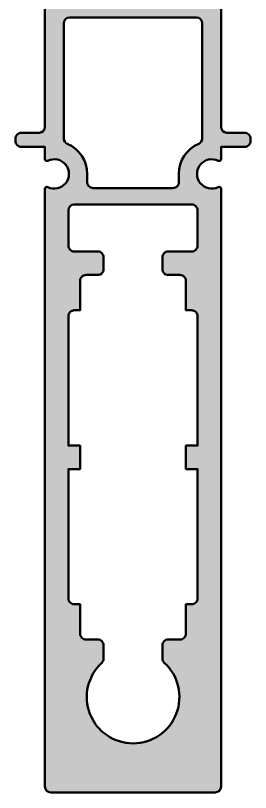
# Model space of a CAD drawing. Extents: x -8 to 23, y -50 to 95.
# Drawn here: x -2.5 to 17.5, y -50 to 16.1 of the extents above; entities that cross this region are included whole.
import ezdxf

# ---------------------------------------------------------------- set-up
doc = ezdxf.new("R2010")
doc.units = 0
doc.layers.add('0S-Alu contour', color=7, linetype='Continuous', lineweight=50)
doc.layers.add('0S-Alu hatch', color=252, linetype='Continuous', lineweight=25)

# ---------------------------------------------------------------- blocks, each defined once
blk = doc.blocks.new('346100__6C7E86BB_DC5D_4D30_A45B_A28F961B342A_')
at = {"layer": '0S-Alu hatch'}
h = blk.add_hatch(color=256, dxfattribs=at)
edge = h.paths.add_edge_path()
edge.add_line((0.2000299239105807, 18.22681260205037), (0.2000299239105807, 17.77321860205042))
edge.add_ellipse((-0.0788075226324632, 17.76755019405205), major_axis=(-0.2788950563274309, 0), ratio=1, start_angle=106.4198764194912, end_angle=181.1645893740976, ccw=False)
edge.add_line((2.89239105757e-05, 17.50002960205893), (2.89239105768e-05, 6.599945106514514))
edge.add_ellipse((-0.4999710760894231, 6.599945106514513), major_axis=(-0.5, 0), ratio=1, start_angle=90.00000000000023, end_angle=180, ccw=False)
edge.add_line((-0.4999710760894213, 6.099945106514513), (-2.004065593028909, 6.099945106514509))
edge.add_arc((-2.004315483468674, 5.600194996955493), 0.4997501720354684, 89.97135034876023, 180.0286496513431)
edge.add_line((-2.504065593027689, 5.59994510651484), (-2.504065593027689, 5.399932899483274))
edge.add_arc((-2.004315483468665, 5.399683009042288), 0.4997501720354779, 179.9713503486187, 270.0286496515835)
edge.add_line((-2.004065593025902, 4.899932899483264), (-0.0040655930276901, 4.899932899483265))
edge.add_line((-0.0040655930276901, 4.899932899483265), (-0.0040655930276972, 3.868991330064596))
edge.add_arc((0.1649928375536333, 3.868991330064595), 0.1690584305813305, 180, 296.5818403345038)
edge.add_ellipse((0.7999869549865404, 2.599932899483264), major_axis=(-1.249999999999998, 0), ratio=1, start_angle=63.38683025048891, end_angle=296.58184033450385, ccw=False)
edge.add_arc((0.1657678837454024, 1.334153465063352), 0.1657794344199128, 63.38683025048906, 180.0000676369807)
edge.add_line((-1.1550674395e-05, 1.334153269349366), (4.84625108625e-05, -49.49998529334009))
edge.add_arc((0.5000484625104943, -49.49998470305581), 0.4999999999999801, 180.000067642369, 270)
edge.add_line((0.5000484625104941, -49.99998470305579), (14.50001899406946, -49.9999847030558))
edge.add_arc((14.50001899406946, -49.4999847030558), 0.5, 270, 360)
edge.add_line((15.00001899406946, -49.4999847030558), (15.00001899406946, 1.332301017503588))
edge.add_arc((14.83424990975446, 1.334153465063323), 0.1657794344199403, 359.3597539031657, 476.61316974951)
edge.add_ellipse((14.20003083851331, 2.59993289948326), major_axis=(-1.249999999999998, 0), ratio=1, start_angle=-116.58184033450368, end_angle=116.6131697495112, ccw=False)
edge.add_arc((14.83502495594622, 3.868991330064594), 0.1690584305813351, 243.4181596654962, 360)
edge.add_line((15.00408338652755, 3.868991330064595), (15.00408338652754, 4.89993289948326))
edge.add_line((15.00408338652754, 4.89993289948326), (17.00408338652708, 4.899932899483259))
edge.add_arc((17.00433327696852, 5.399683009042284), 0.4997501720354789, 269.9713503485692, 360.0286496513813)
edge.add_line((17.50408338652754, 5.39993289948326), (17.50408338652754, 5.599945106521379))
edge.add_arc((17.00433327696852, 5.600194996955485), 0.49975017203547, 359.9713503494074, 450.0286496516336)
edge.add_line((17.00408338652532, 6.099945106514501), (15.49998886958927, 6.09994510651451))
edge.add_ellipse((15.49998886958928, 6.599945106514502), major_axis=(-0.4999999999999912, 0), ratio=1, start_angle=0, end_angle=89.9999999999996, ccw=False)
edge.add_line((14.99998886958929, 6.599945106514501), (14.99998886958927, 17.50002960205894))
edge.add_ellipse((15.07882531613231, 17.76755019405206), major_axis=(-0.278895056327431, 0), ratio=1, start_angle=-1.1645893740821975, end_angle=73.58012358050757, ccw=False)
edge.add_line((14.79998786958927, 17.77321860205036), (14.79998786958927, 18.22681260205048))
edge.add_ellipse((15.07885596523244, 18.2324732615275), major_axis=(-0.278925541737155, 0), ratio=1, start_angle=-73.57540544464501, end_angle=1.162870072878377, ccw=False)
edge.add_line((14.99998886958927, 18.50001660205044), (14.99998886958927, 20.38002760205895))
edge.add_arc((14.69998886958927, 20.38002760205895), 0.2999999999999971, 0, 90)
edge.add_line((14.69998886958927, 20.68002760205895), (13.72001455054648, 20.68002760205895))
edge.add_arc((13.72001455054648, 20.38002760205896), 0.2999999999999936, 90, 180)
edge.add_line((13.42001455054649, 20.38002760205895), (13.42001455054648, 17.62002960205895))
edge.add_ellipse((13.30001455054648, 17.62002960205895), major_axis=(-0.1200000000000045, 0), ratio=1, start_angle=90, end_angle=180, ccw=False)
edge.add_line((13.30001455054648, 17.50002960205895), (8.999988869589274, 17.50002960205895))
edge.add_ellipse((8.999988869589274, 18.00002960205895), major_axis=(-0.5, 0), ratio=1, start_angle=0, end_angle=90, ccw=False)
edge.add_line((8.499988869589274, 18.00002960205895), (8.499988869589275, 18.70002960205894))
edge.add_line((8.499988869589275, 18.70002960205894), (9.88148432721164, 21.0928499250865))
edge.add_arc((9.761869084940974, 21.16190981741065), 0.1381197846482989, 330.0000000000006, 455.6225775507952)
edge.add_arc((10.23821211076308, 16.3234207402112), 4.999999999999944, 95.62257755079374, 119.8581976965986)
edge.add_ellipse((7.500008896749923, 21.09335188843208), major_axis=(-0.5000000000000338, 0), ratio=1, start_angle=60.141802303401505, end_angle=119.8581976965994, ccw=False)
edge.add_arc((4.761805682736779, 16.32342074021114), 4.999999999999985, 60.14180230340176, 84.37742244920646)
edge.add_arc((5.238148708558876, 21.16190981741064), 0.1381197846482987, 84.37742244920524, 209.9999999999991)
edge.add_line((5.118533466288211, 21.09284992508649), (6.500028923910575, 18.70002960205893))
edge.add_line((6.500028923910575, 18.70002960205893), (6.500028923910576, 18.00002960205893))
edge.add_ellipse((6.000028923910576, 18.00002960205893), major_axis=(-0.5, 0), ratio=1, start_angle=90, end_angle=180, ccw=False)
edge.add_line((6.000028923910576, 17.50002960205893), (1.700003242953364, 17.50002960205893))
edge.add_ellipse((1.700003242953364, 17.62002960205893), major_axis=(-0.1199999999999974, 0), ratio=1, start_angle=0, end_angle=90.00000000000011, ccw=False)
edge.add_line((1.580003242953367, 17.62002960205893), (1.580003242953367, 20.38002760205894))
edge.add_arc((1.28000324295337, 20.38002760205894), 0.2999999999999971, 0, 90)
edge.add_line((1.28000324295337, 20.68002760205894), (0.3000289239105773, 20.68002760205894))
edge.add_arc((0.3000289239105773, 20.38002760205894), 0.2999999999999971, 89.99999999999999, 180)
edge.add_line((2.89239105801e-05, 20.38002760205894), (2.89239105803e-05, 18.50001660205042))
edge.add_ellipse((-0.0788381717325829, 18.23247326152748), major_axis=(-0.2789255417371461, 0), ratio=1, start_angle=178.8371299271019, end_angle=253.57540544464598, ccw=False)
edge = h.paths.add_edge_path()
edge.add_ellipse((3.499658577189975, -6.494654773618313), major_axis=(-0.4996903081920683, 0), ratio=1, start_angle=-90.0355210745148, end_angle=0.03552107451668007, ccw=False)
edge.add_line((3.499968365025754, -5.994964561454235), (4.500029400181772, -5.994964561454236))
edge.add_arc((4.500264056937984, -5.495199218210072), 0.4997653983338083, 269.9730976928295, 360.0269023071811)
edge.add_line((5.000029400182148, -5.494964561453743), (5.000029400195392, -4.494960922097594))
edge.add_arc((4.500033039538789, -4.494960922097594), 0.4999963606566036, 0, 90.00000000037944)
edge.add_line((4.500033039535478, -3.99496456144099), (2.499995243247382, -3.99496456146748))
edge.add_ellipse((2.499995243247382, -3.494968200810876), major_axis=(-0.4999963606566041, 0), ratio=1, start_angle=0, end_angle=90.00000000000011, ccw=False)
edge.add_line((1.999998882590778, -3.494968200810876), (1.999998882604023, -0.4999999618426494))
edge.add_ellipse((2.499998882604023, -0.4999999618448605), major_axis=(-0.5, 0), ratio=1, start_angle=270, end_angle=360, ccw=False)
edge.add_line((2.499998882604023, 3.81551396e-08), (12.5000298770193, 3.81551395e-08))
edge.add_ellipse((12.5000298770193, -0.4999999618448641), major_axis=(-0.5000000000000036, 0), ratio=1, start_angle=180, end_angle=270.0000000000002, ccw=False)
edge.add_line((13.00002987701931, -0.4999999618448636), (13.00002987703255, -3.494968200810876))
edge.add_ellipse((12.50003351637595, -3.494968200810876), major_axis=(-0.4999963606566027, 0), ratio=1, start_angle=89.99999999999977, end_angle=180, ccw=False)
edge.add_line((12.50003351637595, -3.994964561467479), (10.50002623766597, -3.99496456144099))
edge.add_arc((10.50002623766266, -4.494960922097593), 0.4999963606566027, 89.99999999962057, 180)
edge.add_line((10.00002987700606, -4.494960922097593), (10.0000298770193, -5.494964561454594))
edge.add_arc((10.499732830273, -5.495261608200538), 0.499703041542911, 179.9659407198826, 270.0340592801078)
edge.add_line((10.50002987701894, -5.994964561454235), (11.50009091217563, -5.994964561454235))
edge.add_ellipse((11.50033831489918, -6.494717158730612), major_axis=(-0.4997526585147817, 0), ratio=1, start_angle=179.9716357037108, end_angle=270.0283642962909, ccw=False)
edge.add_line((12.00009091217556, -6.494964561454159), (12.00009091217556, -8.994964561454236))
edge.add_line((12.00009091217556, -8.994964561454236), (12.50009091217592, -8.994964561454236))
edge.add_ellipse((12.5003306723726, -9.494724801257192), major_axis=(-0.4997602973154834, 0), ratio=1, start_angle=179.9725123260425, end_angle=270.02748767352233, ccw=False)
edge.add_line((13.00009091217555, -9.494964561457676), (12.99999935944118, -20.49496456145424))
edge.add_line((12.99999935944118, -20.49496456145424), (12.00012142975368, -20.49496456145424))
edge.add_line((12.00012142975368, -20.49496456145424), (12.00012142975368, -22.4949798202433))
edge.add_line((12.00012142975368, -22.4949798202433), (13.00012142975368, -22.49496456145424))
edge.add_line((13.00012142975368, -22.49496456145424), (13.00002224762478, -33.49995418547734))
edge.add_ellipse((12.50028105328858, -33.50021301693131), major_axis=(-0.4997412613646196, 0), ratio=1, start_angle=89.96507939749318, end_angle=180.0296752574371, ccw=False)
edge.add_line((12.49997647125806, -33.99995418547768), (12.00012142975368, -33.99995418547768))
edge.add_line((12.00012142975368, -33.99995418547768), (12.00012142975368, -36.49496456145424))
edge.add_ellipse((11.50035608650952, -36.49519921821009), major_axis=(-0.499765398333801, 0), ratio=1, start_angle=89.97309769280213, end_angle=180.026902307127, ccw=False)
edge.add_line((11.50012142975307, -36.99496456145424), (10.50006039459602, -36.99496456145424))
edge.add_arc((10.49978246497342, -37.49468663183023), 0.4997221476638253, 89.968133901466, 180.0318660985314)
edge.add_line((10.00006039459743, -37.49496456145283), (10.00005294627886, -38.59666025757548))
edge.add_arc((10.50005294626745, -38.59666363796382), 0.500000000000021, 179.9996126369596, 227.6699613759372)
edge.add_ellipse((7.507771061511714, -41.88167699822776), major_axis=(-3.943541791741107, 0), ratio=1, start_angle=-47.400271781029176, end_angle=227.669961375937, ccw=False)
edge.add_arc((4.500059917760273, -38.61078456179651), 0.5000000000000027, 312.5997282189707, 360)
edge.add_line((5.000059917760276, -38.61078456179651), (5.000059917760274, -37.49496456145418))
edge.add_arc((4.500307320483883, -37.49471715873063), 0.4997526585147959, 359.9716357037106, 450.0283642962909)
edge.add_line((4.500059917760336, -36.99496456145424), (3.499998882603354, -36.99496456145424))
edge.add_ellipse((3.499754044443128, -36.49520939961514), major_axis=(-0.4997552218141938, 0), ratio=1, start_angle=-0.028070129498416918, end_angle=90.02807012952258, ccw=False)
edge.add_line((2.999998882604023, -36.49496456145502), (2.999998882604023, -33.99995418547768))
edge.add_line((2.999998882604023, -33.99995418547768), (2.500052288365348, -33.99995418547768))
edge.add_ellipse((2.49979979706998, -33.50020667677344), major_axis=(-0.4997475724882989, 0), ratio=1, start_angle=-0.02894798703420065, end_angle=90.02894798694427, ccw=False)
edge.add_line((2.000052288365742, -33.49995418547724), (1.999968365025898, -22.49496456145424))
edge.add_line((1.999968365025898, -22.49496456145424), (2.999998882604023, -22.49496456145424))
edge.add_line((2.999998882604023, -22.49496456145424), (2.999998882604023, -20.49496456145424))
edge.add_line((2.999998882604023, -20.49496456145424), (2.000120952916523, -20.49496456145424))
edge.add_line((2.000120952916523, -20.49496456145424), (1.999968365025898, -9.494964561453887))
edge.add_ellipse((2.499712999863158, -9.494709196291495), major_axis=(-0.4997447000819441, 0), ratio=1, start_angle=-90.0292776425427, end_angle=0.02927764250830478, ccw=False)
edge.add_line((2.499968365025814, -8.994964561454236), (2.999968365025898, -8.994964561454236))
edge.add_line((2.999968365025898, -8.994964561454236), (2.999968365025897, -6.494964561454181))
edge = h.paths.add_edge_path()
edge.add_arc((0.7999869549865402, 2.599932899483264), 2.8, 0, 66.79936402768062)
edge.add_ellipse((2.100028923910577, 5.633065088992339), major_axis=(-0.5000000000000004, 0), ratio=1, start_angle=0, end_angle=66.7993640276805, ccw=False)
edge.add_line((1.600028923910577, 5.633065088992339), (1.600028923910577, 15.40002349854332))
edge.add_ellipse((2.100028923910576, 15.40002349854332), major_axis=(-0.4999999999999987, 0), ratio=1, start_angle=270.00000000000017, end_angle=360, ccw=False)
edge.add_line((2.100028923910574, 15.90002349854332), (12.89998886958927, 15.90002349854332))
edge.add_ellipse((12.89998886958927, 15.40002349854332), major_axis=(-0.5, 0), ratio=1, start_angle=180, end_angle=270, ccw=False)
edge.add_line((13.39998886958927, 15.40002349854332), (13.39998886958928, 5.633065088992342))
edge.add_ellipse((12.89998886958927, 5.633065088992343), major_axis=(-0.5000000000000054, 0), ratio=1, start_angle=113.2006359723193, end_angle=180, ccw=False)
edge.add_arc((14.2000308385133, 2.599932899483263), 2.799999999999997, 113.2006359723192, 180)
edge.add_line((11.40003083851331, 2.599932899483256), (11.40003083851331, 1.899993934639522))
edge.add_ellipse((10.90003083851329, 1.89999393463952), major_axis=(-0.5000000000000214, 0), ratio=1, start_angle=89.99999999999977, end_angle=180, ccw=False)
edge.add_line((10.90003083851329, 1.399993934639499), (4.099986954986539, 1.399993934639521))
edge.add_ellipse((4.09998695498654, 1.89999393463952), major_axis=(-0.4999999999999992, 0), ratio=1, start_angle=0, end_angle=89.99999999999977, ccw=False)
edge.add_line((3.599986954986541, 1.899993934639519), (3.59998695498654, 2.599932899483268))
at = {"layer": '0S-Alu contour', "color": 7}
for points in [[(1.28000324295337, 20.68002760205894), (0.3000289239105773, 20.68002760205894)], [(5.118533466288211, 21.09284992508649), (6.500028923910575, 18.70002960205893), (6.500028923910576, 18.00002960205893)], [(8.499988869589274, 18.00002960205895), (8.499988869589275, 18.70002960205894), (9.88148432721164, 21.0928499250865)], [(14.69998886958927, 20.68002760205895), (13.72001455054648, 20.68002760205895)], [(2.89239105801e-05, 20.38002760205894), (2.89239105803e-05, 18.50001660205042)], [(1.580003242953367, 17.62002960205893), (1.580003242953367, 20.38002760205894)], [(13.42001455054649, 20.38002760205895), (13.42001455054648, 17.62002960205895)], [(14.99998886958927, 18.50001660205044), (14.99998886958927, 20.38002760205895)], [(0.2000299239105807, 18.22681260205037), (0.2000299239105807, 17.77321860205042)], [(14.79998786958927, 17.77321860205036), (14.79998786958927, 18.22681260205048)], [(2.89239105757e-05, 17.50002960205893), (2.89239105768e-05, 6.599945106514514)], [(6.000028923910576, 17.50002960205893), (1.700003242953364, 17.50002960205893)], [(13.30001455054648, 17.50002960205895), (8.999988869589274, 17.50002960205895)], [(14.99998886958929, 6.599945106514501), (14.99998886958927, 17.50002960205894)], [(2.100028923910574, 15.90002349854332), (12.89998886958927, 15.90002349854332)], [(1.600028923910577, 5.633065088992339), (1.600028923910577, 15.40002349854332)], [(13.39998886958927, 15.40002349854332), (13.39998886958928, 5.633065088992342)], [(-0.4999710760894213, 6.099945106514513), (-2.004065593028909, 6.099945106514509)], [(17.00408338652532, 6.099945106514501), (15.49998886958927, 6.09994510651451)], [(-2.504065593027689, 5.59994510651484), (-2.504065593027689, 5.399932899483274)], [(17.50408338652754, 5.39993289948326), (17.50408338652754, 5.599945106521379)], [(-2.004065593025902, 4.899932899483264), (-0.0040655930276901, 4.899932899483265), (-0.0040655930276972, 3.868991330064596)], [(15.00408338652755, 3.868991330064595), (15.00408338652754, 4.89993289948326), (17.00408338652708, 4.899932899483259)], [(3.599986954986541, 1.899993934639519), (3.59998695498654, 2.599932899483268)], [(11.40003083851331, 2.599932899483256), (11.40003083851331, 1.899993934639522)], [(-1.1550674395e-05, 1.334153269349366), (4.84625108625e-05, -49.49998529334009)], [(10.90003083851329, 1.399993934639499), (4.099986954986539, 1.399993934639521)], [(15.00001899406946, -49.4999847030558), (15.00001899406946, 1.332301017503588)], [(2.499998882604023, 3.81551396e-08), (12.5000298770193, 3.81551395e-08)], [(1.999998882590778, -3.494968200810876), (1.999998882604023, -0.4999999618426494)], [(13.00002987701931, -0.4999999618448636), (13.00002987703255, -3.494968200810876)], [(4.500033039535478, -3.99496456144099), (2.499995243247382, -3.99496456146748)], [(5.000029400182148, -5.494964561453743), (5.000029400195392, -4.494960922097594)], [(10.00002987700606, -4.494960922097593), (10.0000298770193, -5.494964561454594)], [(12.50003351637595, -3.994964561467479), (10.50002623766597, -3.99496456144099)], [(2.499968365025814, -8.994964561454236), (2.999968365025898, -8.994964561454236), (2.999968365025897, -6.494964561454181)], [(3.499968365025754, -5.994964561454235), (4.500029400181772, -5.994964561454236)], [(10.50002987701894, -5.994964561454235), (11.50009091217563, -5.994964561454235)], [(12.00009091217556, -6.494964561454159), (12.00009091217556, -8.994964561454236), (12.50009091217592, -8.994964561454236)], [(2.000052288365742, -33.49995418547724), (1.999968365025898, -22.49496456145424), (2.999998882604023, -22.49496456145424), (2.999998882604023, -20.49496456145424), (2.000120952916523, -20.49496456145424), (1.999968365025898, -9.494964561453887)], [(13.00009091217555, -9.494964561457676), (12.99999935944118, -20.49496456145424), (12.00012142975368, -20.49496456145424), (12.00012142975368, -22.4949798202433), (13.00012142975368, -22.49496456145424), (13.00002224762478, -33.49995418547734)], [(2.999998882604023, -36.49496456145502), (2.999998882604023, -33.99995418547768), (2.500052288365348, -33.99995418547768)], [(12.49997647125806, -33.99995418547768), (12.00012142975368, -33.99995418547768), (12.00012142975368, -36.49496456145424)], [(4.500059917760336, -36.99496456145424), (3.499998882603354, -36.99496456145424)], [(11.50012142975307, -36.99496456145424), (10.50006039459602, -36.99496456145424)], [(5.000059917760276, -38.61078456179651), (5.000059917760274, -37.49496456145418)], [(10.00006039459743, -37.49496456145283), (10.00005294627886, -38.59666025757548)], [(0.5000484625104941, -49.99998470305579), (14.50001899406946, -49.9999847030558)]]:
    blk.add_lwpolyline(points, dxfattribs=at)
for centre, radius, start, end in [((5.238148708558876, 21.16190981741064), 0.1381197846482987, 84.37742244920524, 209.9999999999991), ((4.761805682736779, 16.32342074021114), 4.999999999999985, 60.14180230340176, 84.37742244920646), ((10.23821211076308, 16.3234207402112), 4.999999999999944, 95.62257755079374, 119.8581976965986), ((9.761869084940974, 21.16190981741065), 0.1381197846482989, 330.0000000000006, 95.62257755079526), ((0.3000289239105773, 20.38002760205894), 0.2999999999999971, 89.99999999999999, 180), ((1.28000324295337, 20.38002760205894), 0.2999999999999971, 0, 90), ((13.72001455054648, 20.38002760205896), 0.2999999999999936, 90, 180), ((14.69998886958927, 20.38002760205895), 0.2999999999999971, 0, 90), ((-2.004315483468674, 5.600194996955493), 0.4997501720354684, 89.97135034876023, 180.0286496513431), ((17.00433327696852, 5.600194996955485), 0.49975017203547, 359.9713503494074, 90.02864965163364), ((-2.004315483468665, 5.399683009042288), 0.4997501720354779, 179.9713503486187, 270.0286496515835), ((17.00433327696852, 5.399683009042284), 0.4997501720354789, 269.9713503485692, 0.0286496513813295), ((0.7999869549865402, 2.599932899483264), 2.8, 0, 66.79936402768062), ((14.2000308385133, 2.599932899483263), 2.799999999999997, 113.2006359723192, 180), ((0.1649928375536333, 3.868991330064595), 0.1690584305813305, 180, 296.5818403345038), ((14.83502495594622, 3.868991330064594), 0.1690584305813351, 243.4181596654962, 0), ((0.1657678837454024, 1.334153465063352), 0.1657794344199128, 63.38683025048906, 180.0000676369807), ((14.83424990975446, 1.334153465063323), 0.1657794344199403, 359.3597539031657, 116.6131697495101), ((4.500033039538789, -4.494960922097594), 0.4999963606566036, 0, 90.00000000037944), ((10.50002623766266, -4.494960922097593), 0.4999963606566027, 89.99999999962057, 180), ((4.500264056937984, -5.495199218210072), 0.4997653983338083, 269.9730976928295, 0.0269023071811947), ((10.499732830273, -5.495261608200538), 0.499703041542911, 179.9659407198826, 270.0340592801078), ((4.500307320483883, -37.49471715873063), 0.4997526585147959, 359.9716357037106, 90.02836429629087), ((10.49978246497342, -37.49468663183023), 0.4997221476638253, 89.968133901466, 180.0318660985314), ((4.500059917760273, -38.61078456179651), 0.5000000000000027, 312.5997282189707, 0), ((10.50005294626745, -38.59666363796382), 0.500000000000021, 179.9996126369596, 227.6699613759372), ((0.5000484625104943, -49.49998470305581), 0.4999999999999801, 180.000067642369, 270), ((14.50001899406946, -49.4999847030558), 0.5, 270, 0)]:
    blk.add_arc(centre, radius, start, end, dxfattribs=at)
at = {"layer": '0S-Alu contour', "color": 7, "extrusion": (0, 0, -1)}
for centre, radius, start, end in [((-7.500008896749923, 21.09335188843208), 0.5000000000000338, 240.1418023034006, 299.8581976965985), ((0.0788381717325829, 18.23247326152748), 0.2789255417371461, 106.424594555354, 181.1628700728981), ((-15.07885596523244, 18.2324732615275), 0.278925541737155, 358.8371299271216, 73.575405444645), ((-6.000028923910576, 18.00002960205893), 0.5, 180, 270), ((-8.999988869589274, 18.00002960205895), 0.5, 270, 0), ((0.0788075226324632, 17.76755019405205), 0.2788950563274309, 178.8354106259024, 253.5801235805088), ((-1.700003242953364, 17.62002960205893), 0.1199999999999974, 269.9999999999999, 0), ((-13.30001455054648, 17.62002960205895), 0.1200000000000045, 180, 270), ((-15.07882531613231, 17.76755019405206), 0.278895056327431, 286.4198764194924, 1.164589374082214), ((-2.100028923910576, 15.40002349854332), 0.4999999999999987, 0, 89.99999999999984), ((-12.89998886958927, 15.40002349854332), 0.5, 90, 180), ((0.4999710760894231, 6.599945106514513), 0.5, 180, 269.9999999999998), ((-15.49998886958928, 6.599945106514502), 0.4999999999999912, 270.0000000000004, 0), ((-2.100028923910577, 5.633065088992339), 0.5000000000000004, 293.2006359723195, 0), ((-12.89998886958927, 5.633065088992343), 0.5000000000000054, 180, 246.7993640276807), ((-0.7999869549865404, 2.599932899483264), 1.249999999999998, 63.41815966549615, 296.6131697495111), ((-14.20003083851331, 2.59993289948326), 1.249999999999998, 243.3868302504888, 116.5818403345038), ((-4.09998695498654, 1.89999393463952), 0.4999999999999992, 270.0000000000002, 0), ((-10.90003083851329, 1.89999393463952), 0.5000000000000214, 180, 270.0000000000002), ((-2.499998882604023, -0.4999999618448605), 0.5, 0, 90), ((-12.5000298770193, -0.4999999618448641), 0.5000000000000036, 89.9999999999998, 180), ((-2.499995243247382, -3.494968200810876), 0.4999963606566041, 269.9999999999999, 0), ((-12.50003351637595, -3.494968200810876), 0.4999963606566027, 180, 270.0000000000002), ((-3.499658577189975, -6.494654773618313), 0.4996903081920683, 359.9644789254833, 90.03552107451488), ((-11.50033831489918, -6.494717158730612), 0.4997526585147817, 89.97163570370911, 180.0283642962893), ((-2.499712999863158, -9.494709196291495), 0.4997447000819442, 359.9707223574917, 90.02927764254264), ((-12.5003306723726, -9.494724801257192), 0.4997602973154834, 89.97251232647768, 180.0274876739576), ((-2.49979979706998, -33.50020667677344), 0.4997475724882989, 269.9710520130557, 0.0289479870341851), ((-12.50028105328858, -33.50021301693131), 0.4997412613646196, 179.9703247425629, 270.0349206025068), ((-3.499754044443128, -36.49520939961514), 0.4997552218141938, 269.9719298704774, 0.0280701294984265), ((-11.50035608650952, -36.49519921821009), 0.499765398333801, 179.973097692873, 270.0269023071979), ((-7.507771061511714, -41.88167699822776), 3.943541791741107, 132.330038624063, 47.40027178102916)]:
    blk.add_arc(centre, radius, start, end, dxfattribs=at)
blk = doc.blocks.new('441610__1A5C7954_9676_43BE_AFBC_D3A15B5FA125_')
at = {"layer": '0S-Alu contour', "color": 7}
blk.add_blockref('346100__6C7E86BB_DC5D_4D30_A45B_A28F961B342A_', (0, 0), dxfattribs=at)

msp = doc.modelspace()

# ---------------------------------------------------------------- block references
at = {"layer": '0S-Alu contour', "color": 7}
msp.add_blockref('441610__1A5C7954_9676_43BE_AFBC_D3A15B5FA125_', (0, 0), dxfattribs=at)

doc.saveas('drawing.dxf')
